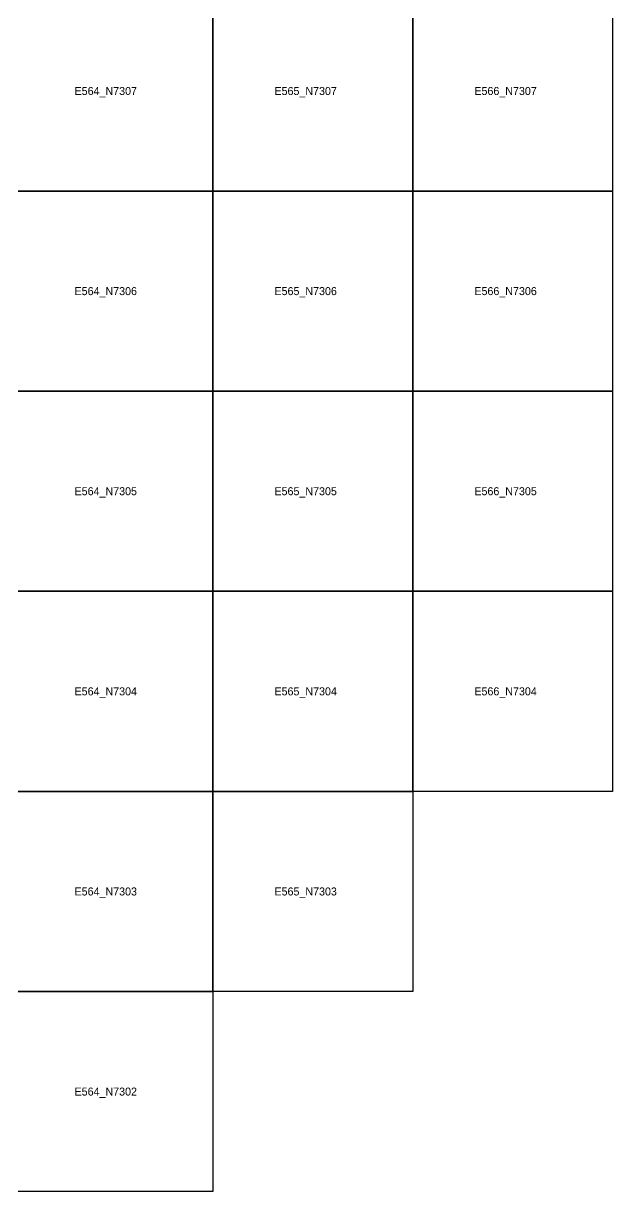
# Model space of a CAD drawing. Extents: x 546000 to 599000, y 7210000 to 7363000.
# Drawn here: x 564052 to 567000, y 7302000 to 7307838 of the extents above; entities that cross this region are included whole.
import ezdxf

# ---------------------------------------------------------------- set-up
doc = ezdxf.new("R2010")
doc.units = 0
doc.layers.add('FEATUREATTRIBS', color=7, linetype='Continuous')

msp = doc.modelspace()

# ---------------------------------------------------------------- linework, layer by layer
at = {"layer": 'FEATUREATTRIBS'}
for points in [[(564000, 7307000), (564000, 7308000), (565000, 7308000), (565000, 7307000)], [(565000, 7307000), (565000, 7308000), (566000, 7308000), (566000, 7307000)], [(566000, 7307000), (566000, 7308000), (567000, 7308000), (567000, 7307000)], [(564000, 7306000), (564000, 7307000), (565000, 7307000), (565000, 7306000)], [(565000, 7306000), (565000, 7307000), (566000, 7307000), (566000, 7306000)], [(566000, 7306000), (566000, 7307000), (567000, 7307000), (567000, 7306000)], [(564000, 7305000), (564000, 7306000), (565000, 7306000), (565000, 7305000)], [(565000, 7305000), (565000, 7306000), (566000, 7306000), (566000, 7305000)], [(566000, 7305000), (566000, 7306000), (567000, 7306000), (567000, 7305000)], [(564000, 7304000), (564000, 7305000), (565000, 7305000), (565000, 7304000)], [(565000, 7304000), (565000, 7305000), (566000, 7305000), (566000, 7304000)], [(566000, 7304000), (566000, 7305000), (567000, 7305000), (567000, 7304000)], [(564000, 7303000), (564000, 7304000), (565000, 7304000), (565000, 7303000)], [(565000, 7303000), (565000, 7304000), (566000, 7304000), (566000, 7303000)], [(564000, 7302000), (564000, 7303000), (565000, 7303000), (565000, 7302000)]]:
    msp.add_lwpolyline(points, close=True, dxfattribs=at)

# ---------------------------------------------------------------- texts
for s, p in [('E564_N7307', (564308.2, 7307480)), ('E565_N7307', (565308.2, 7307480)), ('E566_N7307', (566308.2, 7307480)), ('E564_N7306', (564308.2, 7306480)), ('E565_N7306', (565308.2, 7306480)), ('E566_N7306', (566308.2, 7306480)), ('E564_N7305', (564308.2, 7305480)), ('E565_N7305', (565308.2, 7305480)), ('E566_N7305', (566308.2, 7305480)), ('E564_N7304', (564308.2, 7304480)), ('E565_N7304', (565308.2, 7304480)), ('E566_N7304', (566308.2, 7304480)), ('E564_N7303', (564308.2, 7303480)), ('E565_N7303', (565308.2, 7303480)), ('E564_N7302', (564308.2, 7302480))]:
    msp.add_text(s, height=40, dxfattribs=at).set_placement(p)

doc.saveas('drawing.dxf')
